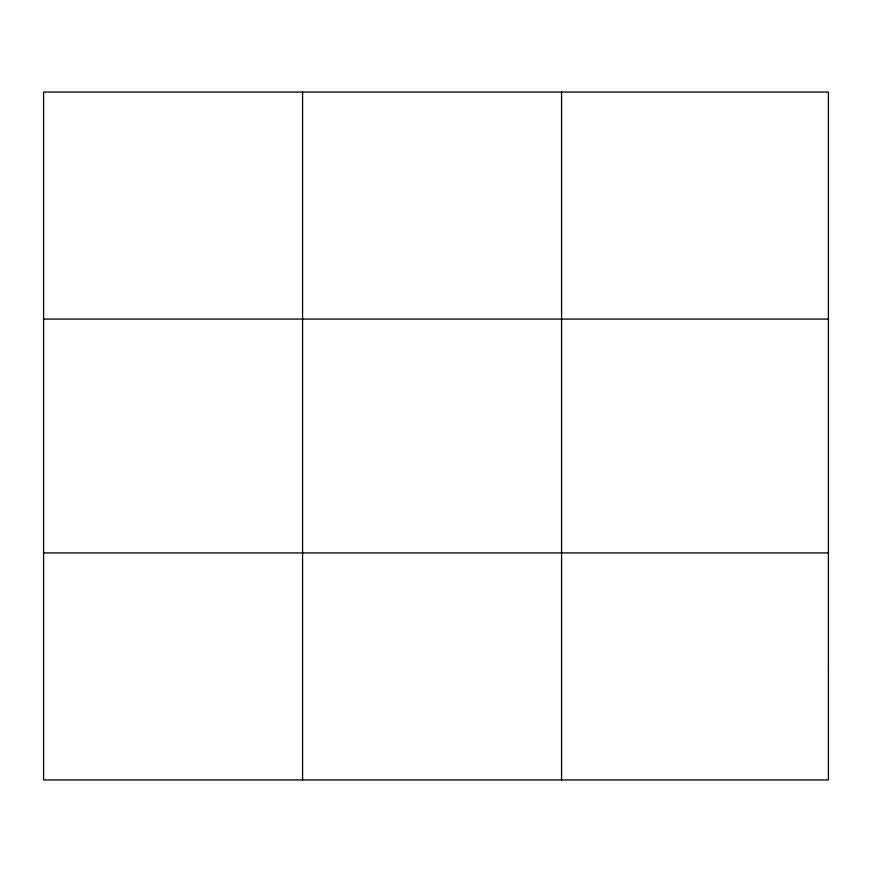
<?xml version="1.0" encoding="UTF-8"?>
<svg xmlns="http://www.w3.org/2000/svg" width="872" height="872" viewBox="0 0 872 872"><rect width="100%" height="100%" fill="white"/><g stroke="black" fill="none" stroke-linecap="round" stroke-linejoin="round"><path stroke-width="1.31" d="M302.584 92.061L302.584 779.939M561.568 92.061L561.568 779.939M43.6 319.065L828.4 319.065M43.6 552.935L828.4 552.935M828.4 666.437L828.4 779.939L43.6 779.939L43.6 92.061L828.4 92.061L828.4 666.437"/></g></svg>
